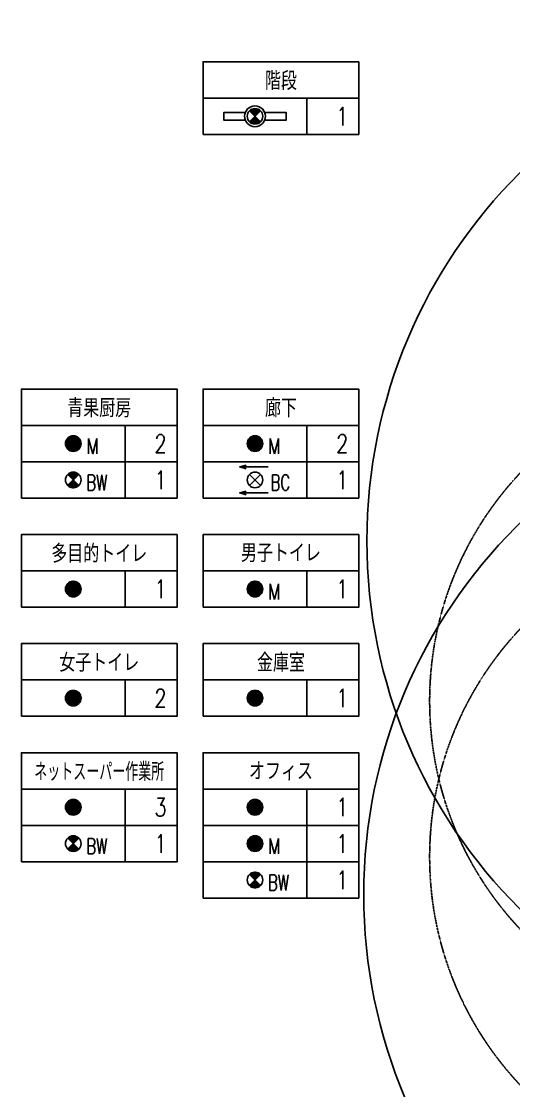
# Model space of a CAD drawing. Header units: millimetres. Extents: x 3825 to 176605, y 1457 to 56850.
# Drawn here: x 97349 to 106831, y 21385 to 41967 of the extents above; entities that cross this region are included whole.
import ezdxf
from ezdxf.enums import TextEntityAlignment as Align

# ---------------------------------------------------------------- set-up
doc = ezdxf.new("R2010")
doc.units = ezdxf.units.MM
doc.header["$LTSCALE"] = 0.2
doc.linetypes.add('HIDDEN2', pattern=[4.7625, 3.175, -1.5875])
doc.layers.get('Defpoints').update_dxf_attribs({"color": 5})
for name, color, linetype in [('1_シンボル', 2, 'Continuous'), ('1_文字', 3, 'Continuous'), ('1_範囲円', 7, 'HIDDEN2')]:
    doc.layers.add(name, color=color, linetype=linetype)
doc.layers.add('kakure', color=5, linetype='Continuous', plot=False)
doc.styles.get("Standard").update_dxf_attribs({"font": 'simplex.shx', "width": 0.8, "bigfont": 'extfont2.shx'})
pattern_1 = [(0, (-51500, -19500), (0, 3.175), [])]

# ---------------------------------------------------------------- blocks, each defined once
blk = doc.blocks.new('EL-階段通路誘導灯A')
at = {"linetype": 'ByBlock'}
for points in [[(-106, 106), (0, 0), (106, 106, 0.414214)], [(-106, -106, 0.414214), (106, -106), (0, 0)]]:
    blk.add_hatch(color=0, dxfattribs=at).paths.add_polyline_path(points)
at = {"color": 0, "linetype": 'ByBlock'}
for p, q in [((-106, 106), (106, -106)), ((-106, -106), (106, 106))]:
    blk.add_line(p, q, dxfattribs=at)
for points in [[(-185, 75), (-600, 75), (-600, -75), (-185, -75)], [(185, -75), (600, -75), (600, 75), (185, 75)]]:
    blk.add_lwpolyline(points, dxfattribs=at)
for radius in [200, 150]:
    blk.add_circle((0, 0), radius, dxfattribs=at)
blk = doc.blocks.new('誘導灯-B')
at = {"color": 0, "linetype": 'ByBlock'}
for p, q in [((-106, 106), (106, -106)), ((-106, -106), (106, 106))]:
    blk.add_line(p, q, dxfattribs=at)
blk.add_circle((0, 0), 150, dxfattribs=at)
blk = doc.blocks.new('EL-避難口誘導灯')
at = {"linetype": 'ByBlock'}
h = blk.add_hatch(dxfattribs=at)
h.set_pattern_fill('LINE', color=0, style=0)
h.set_pattern_definition(pattern_1)
h.paths.add_polyline_path([(-106, 106), (0, 0), (106, 106, 0.414214)])
h = blk.add_hatch(dxfattribs=at)
h.set_pattern_fill('LINE', color=0, style=0)
h.set_pattern_definition(pattern_1)
h.paths.add_polyline_path([(-106, -106, 0.414214), (106, -106), (0, 0)])
at = {"color": 0, "linetype": 'ByBlock'}
for p, q in [((-106, 106), (106, -106)), ((-106, -106), (106, 106))]:
    blk.add_line(p, q, dxfattribs=at)
blk.add_circle((0, 0), 150, dxfattribs=at)
blk = doc.blocks.new('2_非常照明_埋込中天井（H2700R6400）')
at = {"layer": '1_シンボル', "linetype": 'ByBlock'}
h = blk.add_hatch(dxfattribs=at)
h.set_pattern_fill('LINE', color=256, style=0)
h.set_pattern_definition([(0, (-30500, -18700), (0, 3.175), [])])
edge = h.paths.add_edge_path()
edge.add_arc((0, 0), 150, 0, 360)
blk.add_circle((0, 0), 150, dxfattribs=at)
at = {"layer": '1_範囲円'}
blk.add_circle((0, 0), 6400, dxfattribs=at)
at = {"layer": 'kakure'}
blk.add_line((0, 0), (6400, 0), dxfattribs=at)
at = {"layer": 'kakure', "width": 0.7}
blk.add_text('H=2700,r=6400', height=300, dxfattribs=at).set_placement((451, 233), align=Align.MIDDLE_LEFT)

msp = doc.modelspace()

# ---------------------------------------------------------------- hatches: boundary and pattern name
at = {"layer": '1_シンボル', "linetype": 'ByBlock'}
h = msp.add_hatch(dxfattribs=at)
h.set_pattern_fill('LINE', color=256, style=0)
h.set_pattern_definition([(0, (67849.0656, 15139.8524), (0, 3.175), [])])
edge = h.paths.add_edge_path()
edge.add_arc((98349, 33840), 150, 0, 360)
h = msp.add_hatch(dxfattribs=at)
h.set_pattern_fill('LINE', color=256, style=0)
h.set_pattern_definition([(0, (71349.0656, 15139.8524), (0, 3.175), [])])
edge = h.paths.add_edge_path()
edge.add_arc((101849, 33840), 150, 0, 360)
h = msp.add_hatch(dxfattribs=at)
h.set_pattern_fill('LINE', color=256, style=0)
h.set_pattern_definition([(0, (67849.0656, 12339.8524), (0, 3.175), [])])
edge = h.paths.add_edge_path()
edge.add_arc((98349, 31040), 150, 0, 360)
h = msp.add_hatch(dxfattribs=at)
h.set_pattern_fill('LINE', color=256, style=0)
h.set_pattern_definition([(0, (71349.0656, 12339.8524), (0, 3.175), [])])
edge = h.paths.add_edge_path()
edge.add_arc((101849, 31040), 150, 0, 360)
h = msp.add_hatch(dxfattribs=at)
h.set_pattern_fill('LINE', color=256, style=0)
h.set_pattern_definition([(0, (67849.0656, 10239.8524), (0, 3.175), [])])
edge = h.paths.add_edge_path()
edge.add_arc((98349, 28940), 150, 0, 360)
h = msp.add_hatch(dxfattribs=at)
h.set_pattern_fill('LINE', color=256, style=0)
h.set_pattern_definition([(0, (71349.0656, 10239.8524), (0, 3.175), [])])
edge = h.paths.add_edge_path()
edge.add_arc((101849, 28940), 150, 0, 360)
h = msp.add_hatch(dxfattribs=at)
h.set_pattern_fill('LINE', color=256, style=0)
h.set_pattern_definition([(0, (67849.0656, 8139.8524), (0, 3.175), [])])
edge = h.paths.add_edge_path()
edge.add_arc((98349, 26840), 150, 0, 360)
h = msp.add_hatch(dxfattribs=at)
h.set_pattern_fill('LINE', color=256, style=0)
h.set_pattern_definition([(0, (71349.0656, 8139.8524), (0, 3.175), [])])
edge = h.paths.add_edge_path()
edge.add_arc((101849, 26840), 150, 0, 360)
h = msp.add_hatch(dxfattribs=at)
h.set_pattern_fill('LINE', color=256, style=0)
h.set_pattern_definition([(0, (71349.0656, 7439.8524), (0, 3.175), [])])
edge = h.paths.add_edge_path()
edge.add_arc((101849, 26140), 150, 0, 360)

# ---------------------------------------------------------------- linework, layer by layer
at = {"layer": '1_シンボル'}
for p, q in [((101554, 33390), (102104, 33390)), ((101554, 32890), (102104, 32890))]:
    msp.add_line(p, q, dxfattribs=at)
for points in [[(101680, 33356), (101554, 33390), (101680, 33423)], [(101680, 32923), (101554, 32890), (101680, 32856)]]:
    msp.add_lwpolyline(points, dxfattribs=at)
at = {"layer": '1_シンボル', "linetype": 'ByBlock'}
for centre in [(98349, 33840), (101849, 33840), (98349, 31040), (101849, 31040), (98349, 28940), (101849, 28940), (98349, 26840), (101849, 26840), (101849, 26140)]:
    msp.add_circle(centre, 150, dxfattribs=at)
at = {"layer": '1_文字', "lineweight": -3}
for p, q in [((100849, 40490), (103849, 40490)), ((102849, 40490), (102849, 39790)), ((97349, 34190), (100349, 34190)), ((99349, 34190), (99349, 32790)), ((100849, 34190), (103849, 34190)), ((102849, 34190), (102849, 32790)), ((97349, 33490), (100349, 33490)), ((100849, 33490), (103849, 33490)), ((97349, 31390), (100349, 31390)), ((99349, 31390), (99349, 30690)), ((100849, 31390), (103849, 31390)), ((102849, 31390), (102849, 30690)), ((97349, 29290), (100349, 29290)), ((99349, 29290), (99349, 28590)), ((100849, 29290), (103849, 29290)), ((102849, 29290), (102849, 28590)), ((97349, 27190), (100349, 27190)), ((99349, 27190), (99349, 25790)), ((100849, 27190), (103849, 27190)), ((102849, 27190), (102849, 25090)), ((97349, 26490), (100349, 26490)), ((100849, 26490), (103849, 26490)), ((100849, 25790), (103849, 25790))]:
    msp.add_line(p, q, dxfattribs=at)
for points in [[(100849, 39790), (103849, 39790), (103849, 41190), (100849, 41190)], [(97349, 32790), (100349, 32790), (100349, 34890), (97349, 34890)], [(100849, 32790), (103849, 32790), (103849, 34890), (100849, 34890)], [(97349, 30690), (100349, 30690), (100349, 32090), (97349, 32090)], [(100849, 30690), (103849, 30690), (103849, 32090), (100849, 32090)], [(97349, 28590), (100349, 28590), (100349, 29990), (97349, 29990)], [(100849, 28590), (103849, 28590), (103849, 29990), (100849, 29990)], [(97349, 25790), (100349, 25790), (100349, 27890), (97349, 27890)], [(100849, 25090), (103849, 25090), (103849, 27890), (100849, 27890)]]:
    msp.add_lwpolyline(points, close=True, dxfattribs=at)
at = {"layer": 'Defpoints'}
for centre in [(114006, 31967), (113944, 25159)]:
    msp.add_circle(centre, 10000, dxfattribs=at)

# ---------------------------------------------------------------- block references
at = {"layer": '1_シンボル'}
for name, p in [('EL-階段通路誘導灯A', (101849, 40140)), ('2_非常照明_埋込中天井（H2700R6400）', (111613, 28883)), ('2_非常照明_埋込中天井（H2700R6400）', (111613, 25883))]:
    msp.add_blockref(name, p, dxfattribs=at)
at = {"layer": '1_シンボル', "linetype": 'Continuous', "lineweight": 0}
for name, p, rotation in [('EL-避難口誘導灯', (98349, 33140), 180), ('誘導灯-B', (101849, 33140), 270), ('EL-避難口誘導灯', (98349, 26140), 180), ('EL-避難口誘導灯', (101849, 25440), 180)]:
    msp.add_blockref(name, p, dxfattribs=dict(at, rotation=rotation))

# ---------------------------------------------------------------- texts
at = {"layer": '1_文字', "lineweight": -3}
for s, width, p in [('階段', 0.8, (102349, 40840)), ('青果厨房', 0.8, (98849, 34540)), ('廊下', 0.8, (102349, 34540)), ('多目的トイレ', 0.8, (98849, 31740)), ('男子トイレ', 0.8, (102349, 31740)), ('女子トイレ', 0.8, (98849, 29640)), ('金庫室', 0.8, (102349, 29640)), ('ネットスーパー作業所', 0.65, (98849, 27540)), ('オフィス', 0.8, (102349, 27540))]:
    msp.add_text(s, height=350, dxfattribs=dict(at, width=width)).set_placement(p, align=Align.MIDDLE)
at = {"layer": '1_文字', "lineweight": -3, "width": 0.8}
for s, p in [('1', (103649, 39965)), ('2', (100149, 33665)), ('2', (103649, 33665)), ('1', (100149, 32965)), ('1', (103649, 32965)), ('1', (100149, 30865)), ('1', (103649, 30865)), ('2', (100149, 28765)), ('1', (103649, 28765)), ('3', (100149, 26665)), ('1', (103649, 26665)), ('1', (100149, 25965)), ('1', (103649, 25965)), ('1', (103649, 25265))]:
    msp.add_text(s, height=350, dxfattribs=at).set_placement(p, align=Align.RIGHT)
at = {"layer": '1_文字'}
for s, width, p in [('M', 0.8, (98599, 33640)), ('M', 0.8, (102099, 33640)), ('BW', 0.7, (98599, 32940)), ('BC', 0.7, (102149, 32940)), ('M', 0.8, (102099, 30840)), ('BW', 0.7, (98599, 25940)), ('M', 0.8, (102099, 25940)), ('BW', 0.7, (102099, 25240))]:
    msp.add_text(s, height=300, dxfattribs=dict(at, width=width)).set_placement(p)

doc.saveas('drawing.dxf')
